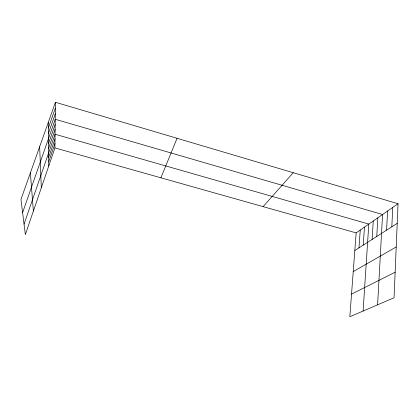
<?xml version="1.0" encoding="UTF-8"?>
<svg xmlns="http://www.w3.org/2000/svg" width="419" height="419" viewBox="0 0 419 419"><rect width="100%" height="100%" fill="white"/><g stroke="black" fill="none" stroke-linecap="round" stroke-linejoin="round"><path stroke-width="0.63" d="M55.428 102.267L20.95 199.449L25.35 234.582L54.926 147.907L55.428 102.267L398.05 203.744L394.049 297.768L349.828 316.733L356.145 232.885L398.05 203.744M391.823 226.815L392.729 207.442M386.596 230.162L387.57 211.029M377.613 304.817L382.568 214.512L55.24 119.279L22.6 212.643M376.754 236.463L377.849 217.791M372.119 239.432L373.266 220.981M363.105 311.039L368.809 224.081L55.078 134.253L24.045 224.155M363.226 245.125L364.472 227.093M358.968 247.854L360.251 230.031M48.651 157.471L55.025 138.94M48.698 161.813L54.973 143.492M48.557 148.378L55.13 129.419M48.51 143.607L55.182 124.427M48.4 133.441L55.303 113.8M48.347 128.015L55.366 108.133M160.901 177.803L177.075 138.296M263.101 206.635L293.248 172.707M354.82 250.51L397.217 223.364M353.227 271.617L396.212 246.964M351.536 294.122L395.133 272.24M54.926 147.907L356.145 232.885M30.372 172.885L33.368 211.087M39.658 146.713L41.313 187.796M48.285 122.395L48.745 166.024"/></g></svg>
